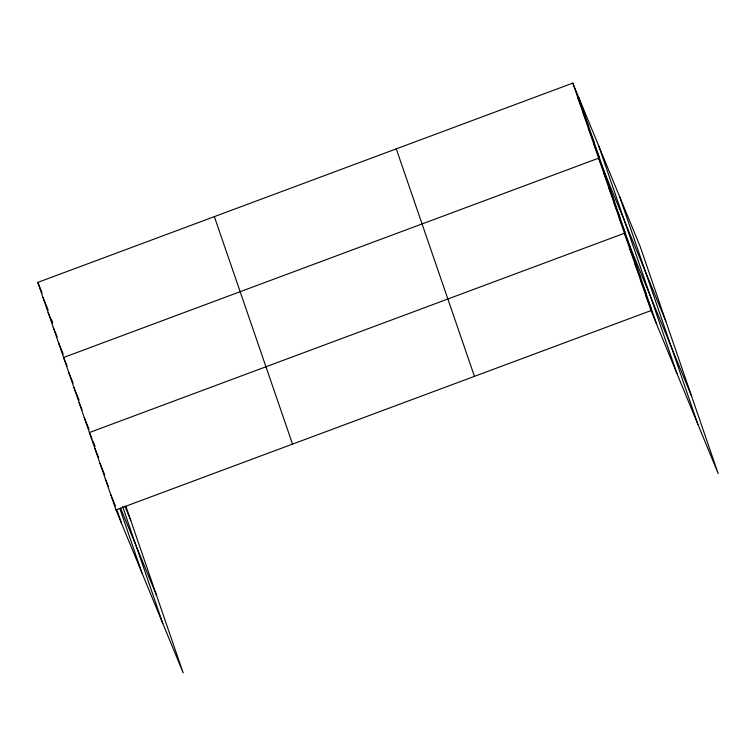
<?xml version="1.0" encoding="UTF-8"?>
<svg xmlns="http://www.w3.org/2000/svg" width="756" height="756" viewBox="0 0 756 756"><rect width="100%" height="100%" fill="white"/><g stroke="black" fill="none" stroke-linecap="round" stroke-linejoin="round"><path stroke-width="1.13" d="M125.997 506.548L183.179 672.906L115.98 509.884L37.8 282.404L572.821 83.094L640.02 246.116L718.2 473.596L651.01 310.584L572.821 83.094M115.98 509.884L651.01 310.584M577.99 98.11L583.66 111.888M583.15 113.126L588.82 126.904M588.31 128.142L593.989 141.92M593.469 143.149L599.149 156.927M665.819 321.187L598.629 158.165L63.598 357.475L67.095 365.951M603.789 173.181L609.468 186.959M608.949 188.197L614.628 201.975M614.108 203.203L619.788 216.981M619.268 218.219L624.947 231.997M691.617 396.257L624.428 233.235L89.397 432.545L92.024 438.896M629.739 248.705L635.418 262.483M635.059 264.175L640.738 277.953M640.379 279.644L646.059 293.422M645.69 295.114L651.37 308.892M37.8 282.404L42.166 292.997M42.96 297.42L48.204 310.13M48.119 312.426L52.485 323.029M53.279 327.442L57.21 336.987M58.439 342.459L63.249 354.12M124.872 506.123L130.788 520.487M68.758 372.481L73.134 383.084M73.918 387.497L79.163 400.217M79.078 402.513L82.139 409.932M84.237 417.529L89.047 429.181M92.893 441.022L95.076 446.323M120.61 508.259L156.596 595.558M94.717 448.006L98.649 457.55M100.038 463.475L104.838 475.137M105.349 478.945L108.41 486.363M110.669 494.415L115.47 506.076M619.722 196.862L697.901 424.352M598.799 146.125L676.989 373.606M578.501 96.872L656.69 324.362M396.267 148.866L474.447 376.346M214.354 216.632L292.544 444.112M122.652 506.633L162.871 623.653M119.939 508.826L141.958 572.916M51.588 319.769L52.693 322.992M116.726 509.298L121.659 523.662"/></g></svg>
